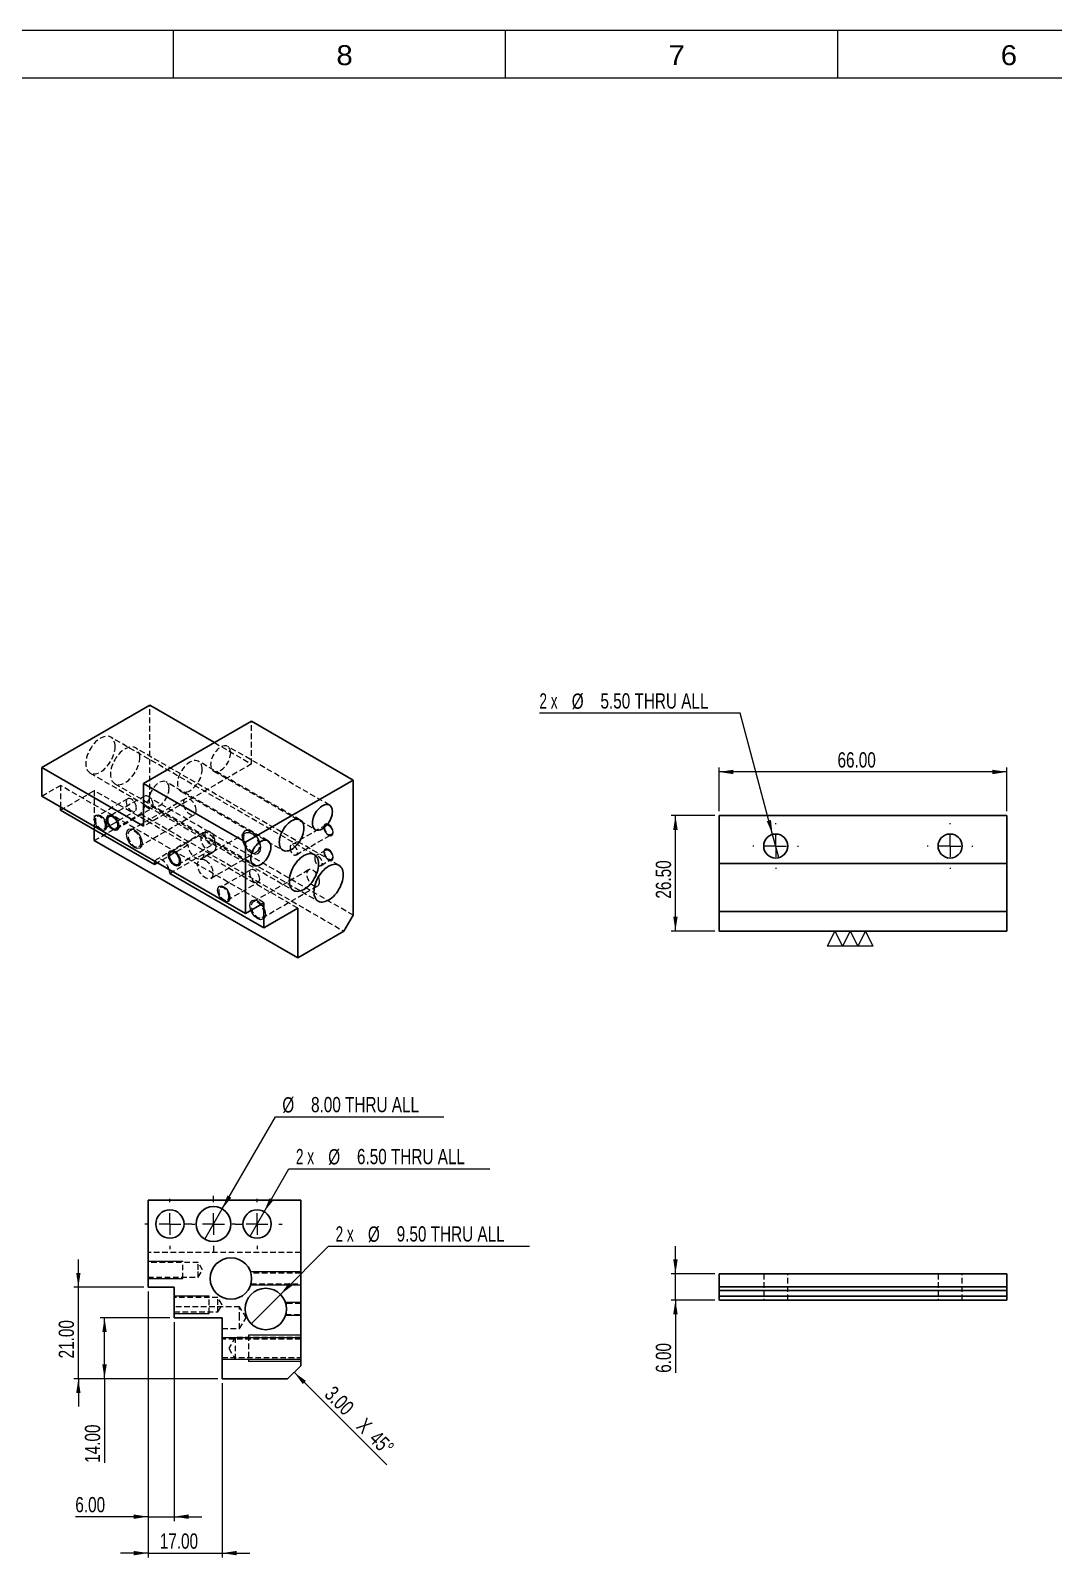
# Model space of a CAD drawing. Header units: millimetres. Extents: x 31 to 895, y 298 to 910.
# Drawn here: x 242.9 to 477.5, y 552.3 to 902.6 of the extents above; entities that cross this region are included whole.
import ezdxf

# ---------------------------------------------------------------- set-up
doc = ezdxf.new("R2010")
doc.units = ezdxf.units.MM
doc.linetypes.add('HIDDEN', pattern=[1.905, 1.27, -0.635])
doc.styles.add('SLDTEXTSTYLE0', font='TXT', dxfattribs={"width": 1.1})
doc.styles.add('SLDTEXTSTYLE16', font='TXT', dxfattribs={"width": 0.75})
doc.styles.add('SLDTEXTSTYLE17', font='TXT', dxfattribs={"width": 0.666667})
doc.dimstyles.new('SLDDIMSTYLE0', dxfattribs={"dimtxt": 3.5, "dimasz": 3.302, "dimexe": 0, "dimexo": 0.0625, "dimgap": 0.875, "dimtad": 1, "dimrnd": 1e-09, "dimzin": 4, "dimdsep": 46, "dimtxsty": 'SLDTEXTSTYLE16', "dimsah": 1, "dimcen": 0.09, "dimadec": 0, "dimazin": 1, "dimtfac": 1, "dimtofl": 0, "dimtmove": 0, "dimatfit": 3, "dimfxl": 0, "dimfrac": 2, "dimtolj": 1, "dimtzin": 12, "dimarcsym": 0})
doc.dimstyles.new('SLDDIMSTYLE1', dxfattribs={"dimtxt": 3.5, "dimasz": 3.302, "dimexe": 0, "dimexo": 0.0625, "dimgap": 0.875, "dimtad": 0, "dimtih": 1, "dimtoh": 1, "dimrnd": 1e-09, "dimzin": 4, "dimdsep": 46, "dimtxsty": 'SLDTEXTSTYLE16', "dimblk1": 'NONE', "dimsah": 1, "dimcen": 0, "dimadec": 0, "dimazin": 1, "dimtfac": 1, "dimtmove": 0, "dimatfit": 3, "dimldrblk": 'NONE', "dimfxl": 0, "dimfrac": 2, "dimtolj": 1, "dimtzin": 12, "dimarcsym": 0})
doc.dimstyles.new('SLDDIMSTYLE2', dxfattribs={"dimtxt": 3.5, "dimasz": 3.302, "dimexe": 0, "dimexo": 0.0625, "dimgap": 0.875, "dimtad": 1, "dimrnd": 1e-09, "dimzin": 4, "dimdsep": 46, "dimtxsty": 'SLDTEXTSTYLE16', "dimsah": 1, "dimcen": 0.09, "dimadec": 0, "dimazin": 1, "dimtfac": 1, "dimtmove": 0, "dimatfit": 0, "dimfxl": 0, "dimfrac": 2, "dimtolj": 1, "dimtzin": 12, "dimarcsym": 0})

# ---------------------------------------------------------------- blocks, each defined once
blk = doc.blocks.new('SW_NOTE_0_19')
at = {"color": 0, "linetype": 'Continuous', "lineweight": 18, "insert": (0, 9.85), "char_height": 7.64, "attachment_point": 1, "style": 'SLDTEXTSTYLE0'}
blk.add_mtext('8', dxfattribs=at)
blk = doc.blocks.new('SW_NOTE_0_21')
at = {"color": 0, "linetype": 'Continuous', "lineweight": 18, "insert": (0, 9.85), "char_height": 7.64, "attachment_point": 1, "style": 'SLDTEXTSTYLE0'}
blk.add_mtext('7', dxfattribs=at)
blk = doc.blocks.new('SW_NOTE_0_22')
at = {"color": 0, "linetype": 'Continuous', "lineweight": 18, "insert": (0, 9.85), "char_height": 7.64, "attachment_point": 1, "style": 'SLDTEXTSTYLE0'}
blk.add_mtext('6', dxfattribs=at)
blk = doc.blocks.new('2013 Tempates-1')
at = {"color": 7, "linetype": 'Continuous', "lineweight": 18}
for p, q in [((1429.37, 1007.47), (12.12, 1007.47)), ((407.35, 989.28), (407.35, 1007.47)), ((534.35, 989.28), (534.35, 1007.47)), ((661.34, 989.28), (661.34, 1007.47)), ((1411.18, 989.28), (30.31, 989.28))]:
    blk.add_line(p, q, dxfattribs=at)
for name, p in [('SW_NOTE_0_19', (469.69, 992.02)), ('SW_NOTE_0_21', (596.68, 992.02)), ('SW_NOTE_0_22', (723.68, 992.02))]:
    blk.add_blockref(name, p, dxfattribs=at)
blk = doc.blocks.new('_D_10')
at = {"color": 7, "linetype": 'Continuous', "lineweight": 0}
for p, q in [((274.85, 607.25), (258.85, 607.25)), ((259.85, 593.25), (259.85, 607.25)), ((285.85, 593.25), (258.85, 593.25)), ((259.85, 593.25), (259.85, 573.97))]:
    blk.add_line(p, q, dxfattribs=at)
at = {"color": 7, "linetype": 'Continuous', "lineweight": 18}
for points in [[(259.85, 607.25), (259.35, 603.95), (260.36, 603.95)], [(259.85, 593.25), (260.36, 596.55), (259.35, 596.55)]]:
    blk.add_solid(points, dxfattribs=at)
at = {"color": 7, "linetype": 'Continuous', "lineweight": 18, "insert": (255.34, 573.97), "char_height": 3.5, "attachment_point": 1, "rotation": 90, "style": 'SLDTEXTSTYLE16'}
blk.add_mtext('14.00', dxfattribs=at)
blk = doc.blocks.new('_D_11')
at = {"color": 7, "linetype": 'Continuous', "lineweight": 0}
for p, q in [((253.85, 614.25), (253.85, 620.6)), ((268.85, 614.25), (252.85, 614.25)), ((253.85, 593.25), (253.85, 614.25)), ((285.85, 593.25), (252.85, 593.25)), ((253.85, 593.25), (253.85, 586.9))]:
    blk.add_line(p, q, dxfattribs=at)
at = {"color": 7, "linetype": 'Continuous', "lineweight": 18}
for points in [[(253.85, 614.25), (254.36, 617.55), (253.35, 617.55)], [(253.85, 593.25), (253.35, 589.95), (254.36, 589.95)]]:
    blk.add_solid(points, dxfattribs=at)
at = {"color": 7, "linetype": 'Continuous', "lineweight": 18, "insert": (249.34, 597.93), "char_height": 3.5, "attachment_point": 1, "rotation": 90, "style": 'SLDTEXTSTYLE16'}
blk.add_mtext('21.00', dxfattribs=at)
blk = doc.blocks.new('_D_12')
at = {"color": 7, "linetype": 'Continuous', "lineweight": 0}
for p, q in [((269.85, 613.25), (269.85, 560.61)), ((275.85, 606.25), (275.85, 560.61)), ((269.85, 561.61), (253.16, 561.61)), ((269.85, 561.61), (275.85, 561.61)), ((275.85, 561.61), (282.2, 561.61))]:
    blk.add_line(p, q, dxfattribs=at)
at = {"color": 7, "linetype": 'Continuous', "lineweight": 18}
for points in [[(269.85, 561.61), (266.55, 562.12), (266.55, 561.1)], [(275.85, 561.61), (279.16, 561.1), (279.16, 562.12)]]:
    blk.add_solid(points, dxfattribs=at)
at = {"color": 7, "linetype": 'Continuous', "lineweight": 18, "insert": (253.16, 566.12), "char_height": 3.5, "attachment_point": 1, "style": 'SLDTEXTSTYLE16'}
blk.add_mtext('6.00', dxfattribs=at)
blk = doc.blocks.new('_D_13')
at = {"color": 7, "linetype": 'Continuous', "lineweight": 0}
for p, q in [((269.85, 613.25), (269.85, 552.25)), ((286.85, 592.25), (286.85, 552.25)), ((269.85, 553.25), (263.5, 553.25)), ((269.85, 553.25), (286.85, 553.25)), ((286.85, 553.25), (293.2, 553.25))]:
    blk.add_line(p, q, dxfattribs=at)
at = {"color": 7, "linetype": 'Continuous', "lineweight": 18}
for points in [[(269.85, 553.25), (266.55, 553.76), (266.55, 552.74)], [(286.85, 553.25), (290.16, 552.74), (290.16, 553.76)]]:
    blk.add_solid(points, dxfattribs=at)
at = {"color": 7, "linetype": 'Continuous', "lineweight": 18, "insert": (272.53, 557.76), "char_height": 3.5, "attachment_point": 1, "style": 'SLDTEXTSTYLE16'}
blk.add_mtext('17.00', dxfattribs=at)
blk = doc.blocks.new('SW_CHAMFER_DIMENSION_0')
at = {"color": 0, "linetype": 'Continuous', "lineweight": 0}
for p, q in [((-6.01, 6.05), (0, 0)), ((0, 0), (15.22, -15.22))]:
    blk.add_line(p, q, dxfattribs=at)
at = {"color": 0, "linetype": 'Continuous', "lineweight": 18}
blk.add_solid([(-6.01, 6.05), (-4.05, 3.35), (-3.32, 4.07)], dxfattribs=at)
at = {"color": 0, "linetype": 'Continuous', "lineweight": 18, "char_height": 3.5, "attachment_point": 1, "rotation": 315, "style": 'SLDTEXTSTYLE16'}
for s, insert in [('3.00', (3.19, 3.19)), ('X', (10.52, -4.14)), ('45°', (13.43, -7.05))]:
    blk.add_mtext(s, dxfattribs=dict(at, insert=insert))
blk = doc.blocks.new('_D_14')
at = {"color": 7, "linetype": 'Continuous', "lineweight": 0}
for p, q in [((296.48, 631.57), (302.17, 641.43)), ((302.17, 641.43), (348.21, 641.43)), ((293.23, 625.94), (296.48, 631.57))]:
    blk.add_line(p, q, dxfattribs=at)
at = {"color": 7, "linetype": 'Continuous', "lineweight": 18}
blk.add_solid([(296.48, 631.57), (298.57, 634.17), (297.69, 634.68)], dxfattribs=at)
at = {"color": 7, "linetype": 'Continuous', "lineweight": 18, "char_height": 3.5, "attachment_point": 1}
for s, insert, style in [('2 x', (303.76, 645.99), 'SLDTEXTSTYLE17'), ('%%c', (311.17, 645.94), 'SLDTEXTSTYLE16'), ('6.50 THRU ALL', (317.76, 645.99), 'SLDTEXTSTYLE16')]:
    blk.add_mtext(s, dxfattribs=dict(at, insert=insert, style=style))
blk = doc.blocks.new('_None')
blk = doc.blocks.new('_D_15')
at = {"color": 7, "linetype": 'Continuous', "lineweight": 0}
for p, q in [((286.85, 632.22), (299.05, 653.34)), ((299.05, 653.34), (337.67, 653.34)), ((282.85, 625.29), (286.85, 632.22))]:
    blk.add_line(p, q, dxfattribs=at)
at = {"color": 7, "linetype": 'Continuous', "lineweight": 18}
blk.add_solid([(286.85, 632.22), (288.94, 634.82), (288.06, 635.33)], dxfattribs=at)
at = {"color": 7, "linetype": 'Continuous', "lineweight": 18, "char_height": 3.5, "attachment_point": 1, "style": 'SLDTEXTSTYLE16'}
for s, insert in [('%%c', (300.64, 657.85)), ('8.00 THRU ALL', (307.23, 657.91))]:
    blk.add_mtext(s, dxfattribs=dict(at, insert=insert))
blk = doc.blocks.new('_D_16')
at = {"color": 7, "linetype": 'Continuous', "lineweight": 0}
for p, q in [((300.21, 612.61), (311.27, 623.67)), ((311.27, 623.67), (357.31, 623.67)), ((293.49, 605.89), (300.21, 612.61))]:
    blk.add_line(p, q, dxfattribs=at)
at = {"color": 7, "linetype": 'Continuous', "lineweight": 18}
blk.add_solid([(300.21, 612.61), (302.91, 614.59), (302.19, 615.31)], dxfattribs=at)
at = {"color": 7, "linetype": 'Continuous', "lineweight": 18, "char_height": 3.5, "attachment_point": 1}
for s, insert, style in [('2 x', (312.86, 628.24), 'SLDTEXTSTYLE17'), ('%%c', (320.27, 628.19), 'SLDTEXTSTYLE16'), ('9.50 THRU ALL', (326.87, 628.24), 'SLDTEXTSTYLE16')]:
    blk.add_mtext(s, dxfattribs=dict(at, insert=insert, style=style))
blk = doc.blocks.new('SW_CENTERMARKSYMBOL_10')
at = {"color": 0, "linetype": 'Continuous', "lineweight": 18}
for p, q in [((0, 5), (0, 5.75)), ((-5, 0), (-5.75, 0)), ((0, 0), (-2.5, 0)), ((0, 0), (0, 2.5)), ((0, 0), (0, -2.5)), ((0, 0), (2.5, 0)), ((5, 0), (5.75, 0)), ((0, -5), (0, -5.75))]:
    blk.add_line(p, q, dxfattribs=at)
blk = doc.blocks.new('SW_CENTERMARKSYMBOL_11')
at = {"color": 0, "linetype": 'Continuous', "lineweight": 18}
for p, q in [((0, 5), (0, 5.75)), ((-5, 0), (-5.75, 0)), ((0, 0), (-2.5, 0)), ((0, 0), (0, 2.5)), ((0, 0), (0, -2.5)), ((0, 0), (2.5, 0)), ((5, 0), (5.75, 0)), ((0, -5), (0, -5.75))]:
    blk.add_line(p, q, dxfattribs=at)
blk = doc.blocks.new('SW_CENTERMARKSYMBOL_12')
at = {"color": 0, "linetype": 'Continuous', "lineweight": 18}
for p, q in [((0, 5), (0, 6.5)), ((-5, 0), (-6.5, 0)), ((0, 0), (-2.5, 0)), ((0, 0), (0, 2.5)), ((0, 0), (0, -2.5)), ((0, 0), (2.5, 0)), ((5, 0), (6.5, 0)), ((0, -5), (0, -6.5))]:
    blk.add_line(p, q, dxfattribs=at)
blk = doc.blocks.new('_D_17')
at = {"color": 7, "linetype": 'Continuous', "lineweight": 0}
for p, q in [((390.82, 617.32), (390.82, 623.67)), ((399.82, 617.32), (389.82, 617.32)), ((390.82, 611.32), (390.82, 617.32)), ((399.82, 611.32), (389.82, 611.32)), ((390.82, 611.32), (390.82, 594.62))]:
    blk.add_line(p, q, dxfattribs=at)
at = {"color": 7, "linetype": 'Continuous', "lineweight": 18}
for points in [[(390.82, 617.32), (391.33, 620.62), (390.31, 620.62)], [(390.82, 611.32), (390.31, 608.02), (391.33, 608.02)]]:
    blk.add_solid(points, dxfattribs=at)
at = {"color": 7, "linetype": 'Continuous', "lineweight": 18, "insert": (386.31, 594.62), "char_height": 3.5, "attachment_point": 1, "rotation": 90, "style": 'SLDTEXTSTYLE16'}
blk.add_mtext('6.00', dxfattribs=at)
blk = doc.blocks.new('_D_18')
at = {"color": 7, "linetype": 'Continuous', "lineweight": 0}
for p, q in [((399.82, 722.49), (389.82, 722.49)), ((390.82, 695.99), (390.82, 722.49)), ((399.82, 695.99), (389.82, 695.99))]:
    blk.add_line(p, q, dxfattribs=at)
at = {"color": 7, "linetype": 'Continuous', "lineweight": 18}
for points in [[(390.82, 722.49), (390.31, 719.18), (391.33, 719.18)], [(390.82, 695.99), (391.33, 699.29), (390.31, 699.29)]]:
    blk.add_solid(points, dxfattribs=at)
at = {"color": 7, "linetype": 'Continuous', "lineweight": 18, "insert": (386.31, 703.42), "char_height": 3.5, "attachment_point": 1, "rotation": 90, "style": 'SLDTEXTSTYLE16'}
blk.add_mtext('26.50', dxfattribs=at)
blk = doc.blocks.new('_D_19')
at = {"color": 7, "linetype": 'Continuous', "lineweight": 0}
for p, q in [((400.82, 723.49), (400.82, 733.49)), ((466.82, 732.49), (400.82, 732.49)), ((466.82, 723.49), (466.82, 733.49))]:
    blk.add_line(p, q, dxfattribs=at)
at = {"color": 7, "linetype": 'Continuous', "lineweight": 18}
for points in [[(400.82, 732.49), (404.12, 731.98), (404.12, 732.99)], [(466.82, 732.49), (463.52, 732.99), (463.52, 731.98)]]:
    blk.add_solid(points, dxfattribs=at)
at = {"color": 7, "linetype": 'Continuous', "lineweight": 18, "insert": (428, 737), "char_height": 3.5, "attachment_point": 1, "style": 'SLDTEXTSTYLE16'}
blk.add_mtext('66.00', dxfattribs=at)
blk = doc.blocks.new('_D_20')
at = {"color": 7, "linetype": 'Continuous', "lineweight": 0}
for p, q in [((405.65, 745.96), (359.62, 745.96)), ((413.11, 718.14), (405.65, 745.96)), ((414.53, 712.83), (413.11, 718.14))]:
    blk.add_line(p, q, dxfattribs=at)
at = {"color": 7, "linetype": 'Continuous', "lineweight": 18}
blk.add_solid([(413.11, 718.14), (412.74, 721.46), (411.76, 721.2)], dxfattribs=at)
at = {"color": 7, "linetype": 'Continuous', "lineweight": 18, "char_height": 3.5, "attachment_point": 1}
for s, insert, style in [('2 x', (359.62, 750.53), 'SLDTEXTSTYLE17'), ('%%c', (367.03, 750.47), 'SLDTEXTSTYLE16'), ('5.50 THRU ALL', (373.62, 750.53), 'SLDTEXTSTYLE16')]:
    blk.add_mtext(s, dxfattribs=dict(at, insert=insert, style=style))
blk = doc.blocks.new('SW_CENTERMARKSYMBOL_13')
at = {"color": 0, "linetype": 'Continuous', "lineweight": 18}
for p, q in [((0, 5), (0, 5.25)), ((-5, 0), (-5.25, 0)), ((0, 0), (-2.5, 0)), ((0, 0), (0, 2.5)), ((0, 0), (0, -2.5)), ((0, 0), (2.5, 0)), ((5, 0), (5.25, 0)), ((0, -5), (0, -5.25))]:
    blk.add_line(p, q, dxfattribs=at)
blk = doc.blocks.new('SW_CENTERMARKSYMBOL_14')
at = {"color": 0, "linetype": 'Continuous', "lineweight": 18}
for p, q in [((0, 5), (0, 5.25)), ((-5, 0), (-5.25, 0)), ((0, 0), (-2.5, 0)), ((0, 0), (0, 2.5)), ((0, 0), (0, -2.5)), ((0, 0), (2.5, 0)), ((5, 0), (5.25, 0)), ((0, -5), (0, -5.25))]:
    blk.add_line(p, q, dxfattribs=at)
blk = doc.blocks.new('SW_SFSYMBOL_0')
at = {"color": 0, "linetype": 'Continuous', "lineweight": 0}
for p, q in [((-3.5, 0), (-5.25, -3.5)), ((-3.5, 0), (-1.75, -3.5)), ((0, 0), (-1.75, -3.5)), ((0, 0), (1.75, -3.5)), ((3.5, 0), (1.75, -3.5)), ((3.5, 0), (5.25, -3.5)), ((-1.75, -3.5), (-5.25, -3.5)), ((1.75, -3.5), (-1.75, -3.5)), ((5.25, -3.5), (1.75, -3.5))]:
    blk.add_line(p, q, dxfattribs=at)

msp = doc.modelspace()

# ---------------------------------------------------------------- linework, layer by layer
at = {"color": 7, "linetype": 'Continuous', "lineweight": 25}
for p, q in [((270.238, 747.78), (245.489, 733.493)), ((270.238, 747.78), (285.085, 739.209)), ((293.572, 744.108), (268.823, 729.821)), ((316.907, 730.637), (293.572, 744.108)), ((245.489, 733.493), (245.489, 726.961)), ((245.489, 733.493), (268.823, 720.022)), ((292.158, 716.35), (268.823, 729.821)), ((268.823, 720.022), (268.823, 729.821)), ((316.907, 730.637), (292.158, 716.35)), ((316.907, 699.609), (316.907, 730.637)), ((292.158, 700.019), (245.489, 726.961)), ((249.731, 724.512), (249.731, 723.694)), ((271.298, 711.244), (249.731, 723.694)), ((400.82, 722.486), (400.82, 711.486)), ((466.82, 722.486), (400.82, 722.486)), ((466.82, 711.486), (466.82, 722.486)), ((257.51, 719.204), (257.51, 716.753)), ((304.179, 689.811), (257.51, 716.753)), ((292.158, 716.35), (292.158, 700.019)), ((272.006, 711.653), (271.298, 711.244)), ((466.82, 711.486), (400.82, 711.486)), ((400.82, 711.486), (400.82, 700.486)), ((466.82, 700.486), (466.82, 711.486)), ((296.401, 696.753), (274.834, 709.203)), ((292.158, 700.019), (296.401, 702.469)), ((296.401, 702.469), (296.401, 696.753)), ((296.401, 696.753), (304.179, 701.243)), ((304.179, 701.243), (304.179, 689.811)), ((314.785, 695.934), (316.907, 699.609)), ((400.82, 700.486), (466.82, 700.486)), ((400.82, 695.986), (400.82, 700.486)), ((466.82, 695.986), (466.82, 700.486)), ((304.179, 689.811), (314.785, 695.934)), ((466.82, 695.986), (400.82, 695.986)), ((269.853, 634.253), (269.853, 614.253)), ((304.853, 634.253), (269.853, 634.253)), ((304.853, 596.253), (304.853, 634.253)), ((466.82, 617.319), (400.82, 617.319)), ((400.82, 614.319), (400.82, 617.319)), ((466.82, 614.319), (466.82, 617.319)), ((269.853, 614.253), (275.853, 614.253)), ((275.853, 614.253), (275.853, 607.253)), ((400.82, 614.319), (466.82, 614.319)), ((400.82, 614.319), (400.82, 613.469)), ((466.82, 613.469), (400.82, 613.469)), ((400.82, 613.469), (400.82, 612.169)), ((466.82, 614.319), (466.82, 613.469)), ((466.82, 612.169), (466.82, 613.469)), ((400.82, 612.169), (466.82, 612.169)), ((400.82, 612.169), (400.82, 611.319)), ((400.82, 611.319), (466.82, 611.319)), ((466.82, 612.169), (466.82, 611.319)), ((275.853, 607.253), (286.853, 607.253)), ((286.853, 607.253), (286.853, 593.253)), ((301.853, 593.253), (304.853, 596.253)), ((286.853, 593.253), (301.853, 593.253))]:
    msp.add_line(p, q, dxfattribs=at)
at = {"color": 7, "linetype": 'HIDDEN', "lineweight": 18}
for p, q in [((270.238, 726.55), (270.238, 747.78)), ((293.572, 734.31), (293.572, 744.108)), ((307.968, 713.522), (261.299, 740.463)), ((313.625, 711.072), (266.956, 738.013)), ((285.085, 739.209), (293.572, 734.31)), ((311.46, 724.879), (288.126, 738.35)), ((256.549, 732.236), (303.218, 705.295)), ((293.572, 734.31), (268.823, 720.022)), ((304.764, 721.446), (281.43, 734.917)), ((284.876, 732.72), (308.211, 719.25)), ((245.489, 726.961), (249.731, 729.41)), ((249.731, 729.41), (249.731, 724.512)), ((296.401, 702.469), (249.731, 729.41)), ((262.206, 729.786), (308.875, 702.844)), ((297.318, 716.715), (273.984, 730.186)), ((249.731, 723.694), (257.51, 728.184)), ((257.51, 728.184), (257.51, 719.204)), ((279.076, 715.734), (257.51, 728.184)), ((265.17, 726.348), (258.099, 722.266)), ((269.059, 726.962), (260.927, 722.267)), ((278.38, 726.328), (265.652, 718.981)), ((270.238, 726.55), (268.116, 722.876)), ((316.907, 699.609), (270.238, 726.55)), ((277.43, 727.989), (300.765, 714.518)), ((257.51, 716.753), (268.116, 722.876)), ((259.749, 719.408), (266.82, 723.49)), ((262.577, 719.409), (270.709, 724.104)), ((267.752, 715.343), (280.48, 722.691)), ((268.116, 722.876), (314.785, 695.934)), ((270.734, 724.556), (294.069, 711.086)), ((282.423, 718.512), (271.816, 712.389)), ((283.201, 718.798), (275.07, 714.103)), ((292.322, 718.511), (281.716, 712.388)), ((310.625, 720.288), (302.611, 715.662)), ((279.076, 715.734), (272.006, 711.653)), ((276.719, 711.245), (284.851, 715.94)), ((303.861, 713.496), (311.875, 718.123)), ((274.834, 709.203), (282.612, 713.693)), ((282.094, 712.549), (284.923, 714.181)), ((304.179, 701.243), (282.612, 713.693)), ((284.215, 708.057), (294.822, 714.181)), ((310.625, 714.572), (308.268, 713.212)), ((309.518, 711.046), (311.875, 712.407)), ((293.454, 710.02), (286.383, 705.938)), ((306.664, 710), (293.936, 702.653)), ((288.033, 703.08), (295.104, 707.162)), ((296.036, 699.015), (308.764, 706.363)), ((304.853, 622.253), (269.853, 622.253)), ((277.853, 616.253), (277.853, 620.253)), ((277.853, 616.253), (277.853, 620.253)), ((281.353, 619.903), (269.853, 619.903)), ((281.353, 618.253), (281.353, 619.903)), ((282.345, 618.253), (281.353, 619.903)), ((281.353, 616.603), (281.353, 618.253)), ((281.353, 616.603), (282.345, 618.253)), ((304.853, 617.503), (293.44, 617.503)), ((411.07, 617.319), (411.07, 611.319)), ((416.57, 611.319), (416.57, 617.319)), ((451.07, 617.319), (451.07, 611.319)), ((456.57, 611.319), (456.57, 617.319)), ((269.853, 616.603), (281.353, 616.603)), ((293.438, 615.003), (304.853, 615.003)), ((285.853, 611.903), (275.853, 611.903)), ((290.853, 609.753), (275.853, 609.753)), ((283.853, 608.253), (283.853, 612.253)), ((283.853, 608.253), (283.853, 612.253)), ((285.853, 610.253), (285.853, 611.903)), ((286.845, 610.253), (285.853, 611.903)), ((285.853, 608.603), (285.853, 610.253)), ((285.853, 608.603), (286.845, 610.253)), ((290.853, 607.253), (290.853, 609.753)), ((292.355, 607.253), (290.853, 609.753)), ((304.853, 610.503), (301.44, 610.503)), ((275.853, 608.603), (285.853, 608.603)), ((290.853, 604.753), (290.853, 607.253)), ((290.853, 604.753), (292.355, 607.253)), ((301.438, 608.003), (304.853, 608.003)), ((286.853, 604.753), (290.853, 604.753)), ((289.853, 602.753), (288.351, 600.253)), ((289.853, 602.753), (289.853, 597.753)), ((304.853, 602.753), (289.853, 602.753)), ((292.853, 603.253), (292.853, 597.253)), ((304.853, 602.353), (286.853, 602.353)), ((288.351, 600.253), (289.853, 597.753)), ((286.853, 598.153), (304.853, 598.153)), ((289.853, 597.753), (304.853, 597.753))]:
    msp.add_line(p, q, dxfattribs=at)
at = {"color": 7, "linetype": 'Continuous', "lineweight": 18}
for p, q in [((269.853, 620.253), (277.853, 620.253)), ((269.853, 620.253), (277.853, 620.253)), ((304.853, 617.753), (293.36, 617.753)), ((269.853, 616.253), (277.853, 616.253)), ((269.853, 616.253), (277.853, 616.253)), ((304.853, 614.753), (293.36, 614.753)), ((275.853, 612.253), (283.853, 612.253)), ((275.853, 612.253), (283.853, 612.253)), ((304.853, 610.753), (301.36, 610.753)), ((275.853, 608.253), (283.853, 608.253)), ((275.853, 608.253), (283.853, 608.253)), ((304.853, 607.753), (301.36, 607.753)), ((286.853, 602.753), (304.853, 602.753)), ((286.853, 602.753), (304.853, 602.753)), ((304.853, 603.253), (292.853, 603.253)), ((286.853, 597.753), (304.853, 597.753)), ((286.853, 597.753), (304.853, 597.753)), ((304.853, 597.253), (292.853, 597.253))]:
    msp.add_line(p, q, dxfattribs=at)
at = {"color": 7, "linetype": 'HIDDEN', "lineweight": 18, "flags": 128}
for points in [[(262.283, 738.289), (262.262, 738.711), (262.198, 739.103), (262.094, 739.461), (261.95, 739.78), (261.768, 740.055), (261.55, 740.284), (261.299, 740.463), (261.018, 740.591), (260.711, 740.665), (260.381, 740.686), (260.033, 740.651), (259.671, 740.563), (259.3, 740.421), (258.924, 740.228), (258.548, 739.987), (258.176, 739.7), (257.815, 739.37), (257.467, 739.003), (257.137, 738.602), (256.83, 738.173), (256.549, 737.721), (256.298, 737.252), (256.08, 736.772), (255.898, 736.286), (255.754, 735.801), (255.649, 735.322), (255.586, 734.857), (255.565, 734.411), (255.586, 733.989), (255.649, 733.596), (255.754, 733.239), (255.898, 732.92), (256.08, 732.644), (256.298, 732.416), (256.549, 732.236), (256.83, 732.108), (257.137, 732.034), (257.467, 732.014), (257.815, 732.048), (258.176, 732.137), (258.548, 732.278), (258.924, 732.471), (259.3, 732.713), (259.671, 733), (260.033, 733.329), (260.381, 733.697), (260.711, 734.097), (261.018, 734.526), (261.299, 734.978), (261.55, 735.447), (261.768, 735.928), (261.95, 736.414), (262.094, 736.899), (262.198, 737.377), (262.262, 737.842), (262.283, 738.289)], [(267.939, 735.839), (267.918, 736.261), (267.855, 736.653), (267.751, 737.011), (267.607, 737.329), (267.425, 737.605), (267.207, 737.834), (266.956, 738.013), (266.675, 738.141), (266.368, 738.215), (266.038, 738.235), (265.69, 738.201), (265.328, 738.112), (264.957, 737.971), (264.581, 737.778), (264.205, 737.537), (263.833, 737.249), (263.471, 736.92), (263.123, 736.553), (262.794, 736.152), (262.487, 735.723), (262.206, 735.271), (261.955, 734.802), (261.737, 734.321), (261.555, 733.835), (261.41, 733.35), (261.306, 732.872), (261.243, 732.407), (261.222, 731.961), (261.243, 731.539), (261.306, 731.146), (261.41, 730.788), (261.555, 730.47), (261.737, 730.194), (261.955, 729.965), (262.206, 729.786), (262.487, 729.658), (262.794, 729.584), (263.123, 729.564), (263.471, 729.598), (263.833, 729.687), (264.205, 729.828), (264.581, 730.021), (264.957, 730.263), (265.328, 730.55), (265.69, 730.879), (266.038, 731.246), (266.368, 731.647), (266.675, 732.076), (266.956, 732.528), (267.207, 732.997), (267.425, 733.478), (267.607, 733.964), (267.751, 734.449), (267.855, 734.927), (267.918, 735.392), (267.939, 735.839)], [(288.799, 736.862), (288.778, 737.211), (288.714, 737.528), (288.609, 737.809), (288.465, 738.047), (288.284, 738.239), (288.07, 738.38), (287.826, 738.468), (287.558, 738.502), (287.271, 738.48), (286.969, 738.403), (286.658, 738.273), (286.344, 738.092), (286.033, 737.863), (285.731, 737.591), (285.444, 737.281), (285.176, 736.938), (284.932, 736.569), (284.718, 736.181), (284.538, 735.78), (284.393, 735.375), (284.288, 734.974), (284.224, 734.582), (284.203, 734.208), (284.224, 733.859), (284.288, 733.542), (284.393, 733.261), (284.538, 733.023), (284.718, 732.831), (284.932, 732.69), (285.176, 732.602), (285.444, 732.568), (285.731, 732.59), (286.033, 732.667), (286.344, 732.797), (286.658, 732.978), (286.969, 733.207), (287.271, 733.479), (287.558, 733.789), (287.826, 734.132), (288.07, 734.501), (288.284, 734.889), (288.465, 735.29), (288.609, 735.695), (288.714, 736.096), (288.778, 736.488), (288.799, 736.862)], [(282.258, 733.086), (282.238, 733.468), (282.176, 733.82), (282.075, 734.138), (281.934, 734.417), (281.758, 734.652), (281.547, 734.841), (281.306, 734.98), (281.037, 735.069), (280.744, 735.104), (280.433, 735.086), (280.107, 735.015), (279.771, 734.892), (279.43, 734.719), (279.089, 734.498), (278.753, 734.233), (278.427, 733.928), (278.116, 733.586), (277.823, 733.213), (277.554, 732.815), (277.313, 732.397), (277.102, 731.965), (276.926, 731.525), (276.785, 731.084), (276.684, 730.649), (276.622, 730.226), (276.602, 729.82), (276.622, 729.438), (276.684, 729.086), (276.785, 728.768), (276.926, 728.489), (277.102, 728.254), (277.313, 728.065), (277.554, 727.925), (277.823, 727.837), (278.116, 727.802), (278.427, 727.82), (278.753, 727.891), (279.089, 728.014), (279.43, 728.187), (279.771, 728.407), (280.107, 728.672), (280.433, 728.978), (280.744, 729.32), (281.037, 729.693), (281.306, 730.091), (281.547, 730.509), (281.758, 730.941), (281.934, 731.381), (282.075, 731.821), (282.176, 732.257), (282.238, 732.68), (282.258, 733.086)], [(274.657, 728.698), (274.636, 729.047), (274.572, 729.364), (274.467, 729.645), (274.322, 729.883), (274.142, 730.075), (273.927, 730.216), (273.684, 730.304), (273.416, 730.338), (273.128, 730.316), (272.826, 730.239), (272.516, 730.109), (272.202, 729.928), (271.891, 729.699), (271.589, 729.427), (271.302, 729.117), (271.034, 728.774), (270.79, 728.405), (270.576, 728.017), (270.395, 727.616), (270.251, 727.211), (270.146, 726.809), (270.082, 726.418), (270.061, 726.044), (270.082, 725.695), (270.146, 725.377), (270.251, 725.097), (270.395, 724.859), (270.576, 724.667), (270.79, 724.526), (271.034, 724.438), (271.302, 724.404), (271.589, 724.426), (271.891, 724.503), (272.202, 724.633), (272.516, 724.814), (272.826, 725.043), (273.128, 725.315), (273.416, 725.625), (273.684, 725.968), (273.927, 726.337), (274.142, 726.725), (274.322, 727.126), (274.467, 727.53), (274.572, 727.932), (274.636, 728.324), (274.657, 728.698)], [(267.162, 724.246), (267.141, 724.513), (267.078, 724.795), (266.976, 725.081), (266.839, 725.362), (266.672, 725.626), (266.48, 725.865), (266.27, 726.07), (266.05, 726.233), (265.829, 726.349), (265.613, 726.413), (265.412, 726.423), (265.231, 726.379), (265.078, 726.282), (264.958, 726.135), (264.875, 725.945), (264.834, 725.718), (264.834, 725.462), (264.875, 725.186), (264.958, 724.901), (265.078, 724.616), (265.231, 724.342), (265.412, 724.089), (265.613, 723.866), (265.829, 723.682), (266.05, 723.541), (266.27, 723.451), (266.48, 723.414), (266.672, 723.431), (266.839, 723.502), (266.976, 723.624), (267.078, 723.793), (267.141, 724.003), (267.162, 724.246)], [(271.051, 724.859), (271.03, 725.126), (270.967, 725.408), (270.866, 725.694), (270.728, 725.975), (270.561, 726.239), (270.369, 726.478), (270.159, 726.683), (269.94, 726.846), (269.718, 726.962), (269.502, 727.026), (269.301, 727.036), (269.12, 726.992), (268.967, 726.895), (268.847, 726.749), (268.765, 726.558), (268.723, 726.331), (268.723, 726.075), (268.765, 725.799), (268.847, 725.514), (268.967, 725.229), (269.12, 724.955), (269.301, 724.703), (269.502, 724.48), (269.718, 724.295), (269.94, 724.155), (270.159, 724.065), (270.369, 724.027), (270.561, 724.044), (270.728, 724.115), (270.866, 724.238), (270.967, 724.407), (271.03, 724.616), (271.051, 724.859)], [(280.915, 723.652), (280.894, 723.955), (280.83, 724.273), (280.726, 724.598), (280.585, 724.92), (280.411, 725.231), (280.209, 725.52), (279.984, 725.781), (279.743, 726.005), (279.493, 726.187), (279.241, 726.319), (278.995, 726.4), (278.761, 726.427), (278.547, 726.398), (278.358, 726.315), (278.2, 726.18), (278.077, 725.997), (277.993, 725.771), (277.95, 725.509), (277.95, 725.218), (277.993, 724.907), (278.077, 724.585), (278.2, 724.26), (278.358, 723.942), (278.547, 723.641), (278.761, 723.365), (278.995, 723.121), (279.241, 722.918), (279.493, 722.76), (279.743, 722.653), (279.984, 722.599), (280.209, 722.6), (280.411, 722.656), (280.585, 722.766), (280.726, 722.925), (280.83, 723.13), (280.894, 723.375), (280.915, 723.652)], [(260.091, 720.164), (260.07, 720.431), (260.007, 720.713), (259.905, 720.999), (259.768, 721.279), (259.601, 721.544), (259.409, 721.783), (259.199, 721.988), (258.979, 722.151), (258.758, 722.267), (258.542, 722.331), (258.341, 722.341), (258.16, 722.296), (258.007, 722.199), (257.887, 722.053), (257.804, 721.863), (257.762, 721.636), (257.762, 721.38), (257.804, 721.104), (257.887, 720.818), (258.007, 720.534), (258.16, 720.26), (258.341, 720.007), (258.542, 719.784), (258.758, 719.599), (258.979, 719.459), (259.199, 719.369), (259.409, 719.332), (259.601, 719.349), (259.768, 719.42), (259.905, 719.542), (260.007, 719.711), (260.07, 719.921), (260.091, 720.164)], [(268.187, 716.305), (268.166, 716.607), (268.102, 716.925), (267.998, 717.25), (267.857, 717.572), (267.683, 717.883), (267.481, 718.173), (267.256, 718.433), (267.015, 718.658), (266.765, 718.839), (266.513, 718.972), (266.267, 719.053), (266.034, 719.079), (265.819, 719.05), (265.63, 718.967), (265.472, 718.832), (265.349, 718.649), (265.265, 718.424), (265.222, 718.162), (265.222, 717.871), (265.265, 717.56), (265.349, 717.237), (265.472, 716.912), (265.63, 716.594), (265.819, 716.293), (266.034, 716.017), (266.267, 715.773), (266.513, 715.57), (266.765, 715.412), (267.015, 715.305), (267.256, 715.251), (267.481, 715.252), (267.683, 715.308), (267.857, 715.418), (267.998, 715.577), (268.102, 715.783), (268.166, 716.027), (268.187, 716.305)], [(285.44, 715.326), (285.42, 715.65), (285.358, 715.99), (285.257, 716.338), (285.119, 716.686), (284.946, 717.027), (284.744, 717.351), (284.517, 717.652), (284.27, 717.923), (284.009, 718.156), (283.74, 718.347), (283.47, 718.491), (283.204, 718.585), (282.949, 718.627), (282.712, 718.615), (282.496, 718.55), (282.309, 718.433), (282.153, 718.267), (282.033, 718.056), (281.951, 717.805), (281.91, 717.52), (281.91, 717.208), (281.951, 716.875), (282.033, 716.53), (282.153, 716.181), (282.309, 715.835), (282.496, 715.502), (282.712, 715.188), (282.949, 714.901), (283.204, 714.649), (283.47, 714.436), (283.74, 714.268), (284.009, 714.148), (284.27, 714.08), (284.517, 714.066), (284.744, 714.104), (284.946, 714.196), (285.119, 714.337), (285.257, 714.526), (285.358, 714.758), (285.42, 715.026), (285.44, 715.326)], [(285.193, 716.695), (285.172, 716.962), (285.109, 717.244), (285.008, 717.53), (284.871, 717.811), (284.703, 718.075), (284.511, 718.314), (284.301, 718.519), (284.082, 718.682), (283.86, 718.798), (283.645, 718.862), (283.443, 718.872), (283.262, 718.828), (283.109, 718.731), (282.989, 718.585), (282.907, 718.394), (282.865, 718.167), (282.865, 717.911), (282.907, 717.635), (282.989, 717.35), (283.109, 717.065), (283.262, 716.791), (283.443, 716.539), (283.645, 716.316), (283.86, 716.131), (284.082, 715.991), (284.301, 715.9), (284.511, 715.863), (284.703, 715.88), (284.871, 715.951), (285.008, 716.074), (285.109, 716.243), (285.172, 716.452), (285.193, 716.695)], [(293.572, 718.387), (293.842, 718.207), (294.105, 717.984), (294.357, 717.722), (294.589, 717.428), (294.798, 717.109), (294.978, 716.772), (295.125, 716.424), (295.236, 716.075), (295.308, 715.732), (295.339, 715.404), (295.328, 715.098), (295.277, 714.821), (295.185, 714.579), (295.056, 714.379), (294.892, 714.226), (294.697, 714.121), (294.475, 714.069), (294.233, 714.071), (293.975, 714.125), (293.707, 714.232), (293.437, 714.388), (293.169, 714.591), (292.911, 714.834), (292.669, 715.112), (292.447, 715.42), (292.252, 715.749), (292.088, 716.093), (291.959, 716.442), (291.868, 716.789), (291.816, 717.125), (291.806, 717.444), (291.837, 717.736), (291.908, 717.996), (292.019, 718.217), (292.166, 718.395), (292.346, 718.524), (292.555, 718.602), (292.788, 718.628), (293.039, 718.6), (293.302, 718.519), (293.572, 718.387)], [(311.25, 720.226), (311.44, 720.092), (311.621, 719.917), (311.785, 719.709), (311.923, 719.477), (312.031, 719.232), (312.101, 718.987), (312.132, 718.751), (312.122, 718.537), (312.071, 718.353), (311.981, 718.21), (311.858, 718.113), (311.705, 718.068), (311.532, 718.075), (311.345, 718.135), (311.154, 718.246), (310.968, 718.401), (310.794, 718.594), (310.642, 718.815), (310.518, 719.055), (310.429, 719.301), (310.378, 719.544), (310.367, 719.77), (310.398, 719.97), (310.469, 720.134), (310.576, 720.255), (310.715, 720.327), (310.879, 720.346), (311.06, 720.312), (311.25, 720.226)], [(282.612, 713.693), (282.59, 713.386), (282.525, 713.112), (282.419, 712.878), (282.274, 712.688), (282.094, 712.549), (281.883, 712.462), (281.647, 712.432), (281.39, 712.457), (281.121, 712.538), (280.844, 712.672), (280.568, 712.857), (280.298, 713.088), (280.042, 713.358), (279.805, 713.662), (279.594, 713.992), (279.414, 714.339), (279.269, 714.696), (279.163, 715.053), (279.098, 715.402), (279.076, 715.734)], [(274.686, 710.106), (274.641, 710.241), (274.496, 710.598), (274.316, 710.945), (274.105, 711.275), (273.869, 711.579), (273.612, 711.85), (273.343, 712.08), (273.066, 712.265), (272.789, 712.399), (272.52, 712.48), (272.263, 712.506), (272.027, 712.475), (271.816, 712.389), (271.636, 712.249), (271.491, 712.06), (271.446, 711.976)], [(282.966, 712.264), (283.235, 712.084), (283.499, 711.861), (283.75, 711.599), (283.983, 711.305), (284.191, 710.986), (284.371, 710.648), (284.519, 710.301), (284.629, 709.952), (284.701, 709.609), (284.732, 709.281), (284.722, 708.975), (284.67, 708.698), (284.579, 708.456), (284.449, 708.256), (284.285, 708.103), (284.09, 707.998), (283.869, 707.946), (283.626, 707.948), (283.368, 708.002), (283.101, 708.109), (282.83, 708.265), (282.563, 708.467), (282.305, 708.711), (282.062, 708.989), (281.841, 709.297), (281.646, 709.626), (281.482, 709.97), (281.352, 710.319), (281.261, 710.666), (281.209, 711.002), (281.199, 711.321), (281.23, 711.613), (281.302, 711.873), (281.413, 712.094), (281.56, 712.272), (281.74, 712.401), (281.948, 712.479), (282.181, 712.505), (282.432, 712.477), (282.696, 712.396), (282.966, 712.264)], [(311.25, 714.51), (311.44, 714.377), (311.621, 714.201), (311.785, 713.993), (311.923, 713.761), (312.031, 713.517), (312.101, 713.271), (312.132, 713.035), (312.122, 712.821), (312.071, 712.638), (311.981, 712.494), (311.858, 712.397), (311.705, 712.352), (311.532, 712.359), (311.345, 712.42), (311.154, 712.53), (310.968, 712.685), (310.794, 712.878), (310.642, 713.099), (310.518, 713.339), (310.429, 713.586), (310.378, 713.828), (310.367, 714.054), (310.398, 714.254), (310.469, 714.418), (310.576, 714.539), (310.715, 714.611), (310.879, 714.63), (311.06, 714.596), (311.25, 714.51)], [(295.446, 707.918), (295.425, 708.185), (295.362, 708.467), (295.261, 708.753), (295.124, 709.033), (294.956, 709.298), (294.764, 709.537), (294.554, 709.742), (294.335, 709.905), (294.113, 710.021), (293.898, 710.085), (293.696, 710.095), (293.515, 710.05), (293.362, 709.953), (293.242, 709.807), (293.16, 709.617), (293.118, 709.39), (293.118, 709.133), (293.16, 708.858), (293.242, 708.572), (293.362, 708.288), (293.515, 708.014), (293.696, 707.761), (293.898, 707.538), (294.113, 707.353), (294.335, 707.213), (294.554, 707.123), (294.764, 707.086), (294.956, 707.103), (295.124, 707.174), (295.261, 707.296), (295.362, 707.465), (295.425, 707.675), (295.446, 707.918)], [(309.199, 707.324), (309.178, 707.626), (309.114, 707.945), (309.011, 708.269), (308.87, 708.592), (308.695, 708.902), (308.493, 709.192), (308.268, 709.453), (308.027, 709.677), (307.777, 709.858), (307.526, 709.991), (307.279, 710.072), (307.046, 710.099), (306.831, 710.07), (306.642, 709.987), (306.484, 709.852), (306.361, 709.669), (306.277, 709.443), (306.235, 709.181), (306.235, 708.89), (306.277, 708.579), (306.361, 708.256), (306.484, 707.932), (306.642, 707.614), (306.831, 707.313), (307.046, 707.036), (307.279, 706.793), (307.526, 706.59), (307.777, 706.432), (308.027, 706.325), (308.268, 706.271), (308.493, 706.272), (308.695, 706.328), (308.87, 706.437), (309.011, 706.597), (309.114, 706.802), (309.178, 707.047), (309.199, 707.324)], [(288.375, 703.836), (288.354, 704.103), (288.291, 704.384), (288.19, 704.671), (288.053, 704.951), (287.885, 705.216), (287.693, 705.455), (287.483, 705.66), (287.264, 705.823), (287.042, 705.938), (286.827, 706.003), (286.625, 706.013), (286.444, 705.968), (286.291, 705.871), (286.171, 705.725), (286.089, 705.535), (286.047, 705.308), (286.047, 705.051), (286.089, 704.776), (286.171, 704.49), (286.291, 704.206), (286.444, 703.932), (286.625, 703.679), (286.827, 703.456), (287.042, 703.271), (287.264, 703.131), (287.483, 703.041), (287.693, 703.004), (287.885, 703.021), (288.053, 703.092), (288.19, 703.214), (288.291, 703.383), (288.354, 703.593), (288.375, 703.836)], [(296.471, 699.977), (296.45, 700.279), (296.386, 700.597), (296.283, 700.922), (296.142, 701.244), (295.967, 701.555), (295.765, 701.845), (295.54, 702.105), (295.299, 702.33), (295.049, 702.511), (294.798, 702.644), (294.552, 702.724), (294.318, 702.751), (294.103, 702.722), (293.914, 702.639), (293.756, 702.504), (293.633, 702.321), (293.549, 702.096), (293.507, 701.833), (293.507, 701.543), (293.549, 701.231), (293.633, 700.909), (293.756, 700.584), (293.914, 700.266), (294.103, 699.965), (294.318, 699.689), (294.552, 699.445), (294.798, 699.242), (295.049, 699.084), (295.299, 698.977), (295.54, 698.923), (295.765, 698.924), (295.967, 698.98), (296.142, 699.09), (296.283, 699.249), (296.386, 699.454), (296.45, 699.699), (296.471, 699.977)]]:
    msp.add_lwpolyline(points, dxfattribs=at)
at = {"color": 7, "linetype": 'Continuous', "lineweight": 18, "flags": 128}
for points in [[(258.924, 719.204), (258.383, 719.641), (257.924, 720.26), (257.617, 720.967), (257.51, 721.654), (257.617, 722.216), (257.924, 722.569), (258.383, 722.658), (258.924, 722.47), (259.465, 722.034), (259.924, 721.415), (260.23, 720.708), (260.338, 720.021), (260.23, 719.458), (259.924, 719.105), (259.465, 719.016), (258.924, 719.204)], [(261.752, 719.205), (261.211, 719.642), (260.752, 720.261), (260.446, 720.968), (260.338, 721.655), (260.446, 722.217), (260.752, 722.57), (261.211, 722.659), (261.752, 722.471), (262.294, 722.035), (262.752, 721.416), (263.059, 720.709), (263.167, 720.022), (263.059, 719.459), (262.752, 719.106), (262.294, 719.017), (261.752, 719.205)], [(266.702, 715.121), (266.026, 715.667), (265.452, 716.44), (265.069, 717.324), (264.934, 718.183), (265.069, 718.886), (265.452, 719.327), (266.026, 719.439), (266.702, 719.203), (267.379, 718.657), (267.952, 717.884), (268.335, 717), (268.47, 716.142), (268.335, 715.438), (267.952, 714.997), (267.379, 714.886), (266.702, 715.121)], [(293.572, 718.795), (292.76, 719.077), (292.072, 718.944), (291.612, 718.414), (291.451, 717.57), (291.612, 716.54), (292.072, 715.479), (292.76, 714.551), (293.572, 713.896), (294.384, 713.614), (295.072, 713.748), (295.532, 714.277), (295.693, 715.121), (295.532, 716.152), (295.072, 717.212), (294.384, 718.14), (293.572, 718.795)], [(311.25, 720.43), (310.844, 720.571), (310.5, 720.504), (310.27, 720.24), (310.189, 719.817), (310.27, 719.302), (310.5, 718.772), (310.844, 718.308), (311.25, 717.98), (311.656, 717.839), (312, 717.906), (312.23, 718.171), (312.31, 718.593), (312.23, 719.108), (312, 719.638), (311.656, 720.102), (311.25, 720.43)], [(311.25, 714.714), (310.844, 714.855), (310.5, 714.788), (310.27, 714.524), (310.189, 714.102), (310.27, 713.586), (310.5, 713.056), (310.844, 712.592), (311.25, 712.265), (311.656, 712.123), (312, 712.19), (312.23, 712.455), (312.31, 712.877), (312.23, 713.392), (312, 713.923), (311.656, 714.387), (311.25, 714.714)], [(275.894, 711.041), (275.353, 711.478), (274.894, 712.097), (274.588, 712.803), (274.48, 713.491), (274.588, 714.053), (274.894, 714.406), (275.353, 714.495), (275.894, 714.307), (276.436, 713.871), (276.894, 713.252), (277.201, 712.545), (277.309, 711.858), (277.201, 711.295), (276.894, 710.942), (276.436, 710.853), (275.894, 711.041)], [(287.208, 702.876), (286.667, 703.313), (286.208, 703.932), (285.902, 704.638), (285.794, 705.325), (285.902, 705.888), (286.208, 706.241), (286.667, 706.33), (287.208, 706.142), (287.749, 705.705), (288.208, 705.087), (288.515, 704.38), (288.622, 703.693), (288.515, 703.13), (288.208, 702.777), (287.749, 702.688), (287.208, 702.876)], [(294.986, 698.793), (294.31, 699.338), (293.736, 700.112), (293.353, 700.996), (293.219, 701.854), (293.353, 702.558), (293.736, 702.999), (294.31, 703.11), (294.986, 702.875), (295.663, 702.329), (296.236, 701.556), (296.62, 700.672), (296.754, 699.813), (296.62, 699.11), (296.236, 698.669), (295.663, 698.557), (294.986, 698.793)]]:
    msp.add_lwpolyline(points, dxfattribs=at)
at = {"color": 7, "linetype": 'Continuous', "lineweight": 25, "flags": 128}
for points in [[(262.919, 720.165), (262.898, 720.432), (262.835, 720.714), (262.734, 721), (262.597, 721.281), (262.429, 721.545), (262.237, 721.784), (262.027, 721.989), (261.808, 722.152), (261.586, 722.268), (261.371, 722.332), (261.169, 722.342), (260.988, 722.298), (260.835, 722.201), (260.715, 722.054), (260.633, 721.864), (260.591, 721.637), (260.591, 721.381), (260.633, 721.105), (260.715, 720.82), (260.835, 720.535), (260.988, 720.261), (261.169, 720.008), (261.371, 719.785), (261.586, 719.601), (261.808, 719.46), (262.027, 719.37), (262.237, 719.333), (262.429, 719.35), (262.597, 719.421), (262.734, 719.543), (262.835, 719.712), (262.898, 719.922), (262.919, 720.165)], [(312.134, 723.391), (312.112, 723.74), (312.048, 724.058), (311.943, 724.338), (311.799, 724.577), (311.618, 724.768), (311.404, 724.909), (311.161, 724.997), (310.893, 725.031), (310.605, 725.009), (310.303, 724.932), (309.992, 724.802), (309.679, 724.621), (309.368, 724.393), (309.066, 724.121), (308.778, 723.81), (308.51, 723.467), (308.267, 723.098), (308.053, 722.71), (307.872, 722.31), (307.728, 721.905), (307.623, 721.503), (307.559, 721.111), (307.537, 720.738), (307.559, 720.389), (307.623, 720.071), (307.728, 719.79), (307.872, 719.552), (308.053, 719.36), (308.267, 719.219), (308.51, 719.131), (308.778, 719.098), (309.066, 719.119), (309.368, 719.196), (309.679, 719.326), (309.992, 719.507), (310.303, 719.736), (310.605, 720.008), (310.893, 720.318), (311.161, 720.661), (311.404, 721.03), (311.618, 721.419), (311.799, 721.819), (311.943, 722.224), (312.048, 722.626), (312.112, 723.017), (312.134, 723.391)], [(305.593, 719.615), (305.572, 719.997), (305.511, 720.349), (305.409, 720.667), (305.269, 720.946), (305.092, 721.181), (304.882, 721.37), (304.64, 721.51), (304.371, 721.598), (304.079, 721.633), (303.767, 721.615), (303.441, 721.544), (303.105, 721.421), (302.765, 721.248), (302.424, 721.028), (302.088, 720.763), (301.762, 720.457), (301.45, 720.115), (301.158, 719.743), (300.889, 719.344), (300.647, 718.926), (300.437, 718.494), (300.26, 718.054), (300.12, 717.614), (300.018, 717.179), (299.957, 716.755), (299.936, 716.349), (299.957, 715.968), (300.018, 715.615), (300.12, 715.297), (300.26, 715.019), (300.437, 714.783), (300.647, 714.594), (300.889, 714.455), (301.158, 714.367), (301.45, 714.331), (301.762, 714.349), (302.088, 714.42), (302.424, 714.543), (302.765, 714.716), (303.105, 714.937), (303.441, 715.202), (303.767, 715.507), (304.079, 715.849), (304.371, 716.222), (304.64, 716.62), (304.882, 717.039), (305.092, 717.471), (305.269, 717.91), (305.409, 718.351), (305.511, 718.786), (305.572, 719.209), (305.593, 719.615)], [(297.992, 715.227), (297.97, 715.576), (297.906, 715.894), (297.801, 716.174), (297.657, 716.413), (297.476, 716.604), (297.262, 716.745), (297.019, 716.833), (296.751, 716.867), (296.463, 716.845), (296.161, 716.768), (295.85, 716.638), (295.537, 716.457), (295.226, 716.229), (294.924, 715.956), (294.636, 715.646), (294.368, 715.303), (294.125, 714.934), (293.911, 714.546), (293.73, 714.146), (293.586, 713.741), (293.481, 713.339), (293.417, 712.947), (293.395, 712.574), (293.417, 712.225), (293.481, 711.907), (293.586, 711.626), (293.73, 711.388), (293.911, 711.196), (294.125, 711.055), (294.368, 710.967), (294.636, 710.934), (294.924, 710.955), (295.226, 711.032), (295.537, 711.162), (295.85, 711.343), (296.161, 711.572), (296.463, 711.844), (296.751, 712.154), (297.019, 712.497), (297.262, 712.866), (297.476, 713.255), (297.657, 713.655), (297.801, 714.06), (297.906, 714.462), (297.97, 714.853), (297.992, 715.227)], [(277.061, 712.001), (277.04, 712.268), (276.978, 712.55), (276.876, 712.836), (276.739, 713.116), (276.571, 713.381), (276.379, 713.62), (276.17, 713.825), (275.95, 713.988), (275.728, 714.104), (275.513, 714.168), (275.311, 714.178), (275.13, 714.133), (274.977, 714.036), (274.857, 713.89), (274.775, 713.7), (274.733, 713.473), (274.733, 713.217), (274.775, 712.941), (274.857, 712.655), (274.977, 712.371), (275.13, 712.097), (275.311, 711.844), (275.513, 711.621), (275.728, 711.436), (275.95, 711.296), (276.17, 711.206), (276.379, 711.169), (276.571, 711.186), (276.739, 711.257), (276.876, 711.379), (276.978, 711.548), (277.04, 711.758), (277.061, 712.001)], [(308.952, 711.347), (308.931, 711.769), (308.867, 712.162), (308.763, 712.519), (308.619, 712.838), (308.437, 713.114), (308.219, 713.342), (307.968, 713.522), (307.687, 713.65), (307.38, 713.724), (307.05, 713.744), (306.702, 713.71), (306.34, 713.621), (305.969, 713.48), (305.593, 713.287), (305.217, 713.045), (304.846, 712.758), (304.484, 712.429), (304.136, 712.061), (303.806, 711.661), (303.499, 711.232), (303.218, 710.78), (302.967, 710.311), (302.749, 709.83), (302.567, 709.344), (302.423, 708.859), (302.318, 708.381), (302.255, 707.916), (302.234, 707.469), (302.255, 707.047), (302.318, 706.655), (302.423, 706.297), (302.567, 705.978), (302.749, 705.703), (302.967, 705.474), (303.218, 705.295), (303.499, 705.167), (303.806, 705.093), (304.136, 705.073), (304.484, 705.107), (304.846, 705.195), (305.217, 705.337), (305.593, 705.53), (305.969, 705.771), (306.34, 706.058), (306.702, 706.388), (307.05, 706.755), (307.38, 707.156), (307.687, 707.585), (307.968, 708.037), (308.219, 708.506), (308.437, 708.987), (308.619, 709.472), (308.763, 709.957), (308.867, 710.436), (308.931, 710.901), (308.952, 711.347)], [(314.609, 708.897), (314.587, 709.319), (314.524, 709.712), (314.42, 710.069), (314.276, 710.388), (314.094, 710.663), (313.876, 710.892), (313.625, 711.072), (313.344, 711.199), (313.037, 711.274), (312.707, 711.294), (312.359, 711.259), (311.997, 711.171), (311.626, 711.029), (311.25, 710.837), (310.874, 710.595), (310.502, 710.308), (310.14, 709.979), (309.792, 709.611), (309.463, 709.211), (309.156, 708.782), (308.875, 708.33), (308.624, 707.86), (308.406, 707.38), (308.224, 706.894), (308.08, 706.409), (307.975, 705.931), (307.912, 705.466), (307.891, 705.019), (307.912, 704.597), (307.975, 704.205), (308.08, 703.847), (308.224, 703.528), (308.406, 703.253), (308.624, 703.024), (308.875, 702.845), (309.156, 702.717), (309.463, 702.642), (309.792, 702.622), (310.14, 702.657), (310.502, 702.745), (310.874, 702.887), (311.25, 703.08), (311.626, 703.321), (311.997, 703.608), (312.359, 703.938), (312.707, 704.305), (313.037, 704.706), (313.344, 705.135), (313.625, 705.587), (313.876, 706.056), (314.094, 706.536), (314.276, 707.022), (314.42, 707.507), (314.524, 707.985), (314.587, 708.451), (314.609, 708.897)]]:
    msp.add_lwpolyline(points, dxfattribs=at)
at = {"color": 7, "linetype": 'Continuous', "lineweight": 25}
for centre, radius in [((413.82, 715.486), 2.75), ((453.82, 715.486), 2.75), ((274.853, 628.753), 3.25), ((284.853, 628.753), 4), ((294.853, 628.753), 3.25), ((288.853, 616.253), 4.75), ((296.853, 609.253), 4.75)]:
    msp.add_circle(centre, radius, dxfattribs=at)
for centre, radius, start, end in [((272.955, 711.29), 1.657, 155.55702, 181.59896), ((271.722, 709.157), 3.112, 0.85138, 17.75588)]:
    msp.add_arc(centre, radius, start, end, dxfattribs=at)
at = {"color": 7, "linetype": 'HIDDEN', "lineweight": 18}
for points in [[(302.411, 715.123), (302.411, 715.259), (302.428, 715.374), (302.495, 715.558), (302.545, 715.624), (302.677, 715.7), (302.76, 715.71), (302.95, 715.676), (303.06, 715.632), (303.234, 715.532), (303.294, 715.492), (303.414, 715.404), (303.474, 715.355), (303.651, 715.195), (303.764, 715.073), (303.91, 714.874), (303.954, 714.806), (304.032, 714.667), (304.066, 714.595), (304.149, 714.381), (304.179, 714.237), (304.179, 713.969), (304.149, 713.844), (304.039, 713.637), (303.959, 713.553), (303.765, 713.441), (303.653, 713.412), (303.415, 713.42), (303.293, 713.456), (303.119, 713.557), (303.063, 713.598), (302.955, 713.693), (302.903, 713.748), (302.76, 713.927), (302.677, 714.068), (302.546, 714.367), (302.495, 714.527), (302.428, 714.836), (302.411, 714.988), (302.411, 715.123)], [(308.068, 712.673), (308.068, 712.808), (308.085, 712.924), (308.152, 713.107), (308.202, 713.174), (308.334, 713.249), (308.417, 713.26), (308.607, 713.226), (308.717, 713.182), (308.891, 713.082), (308.951, 713.042), (309.071, 712.954), (309.13, 712.905), (309.308, 712.745), (309.421, 712.623), (309.567, 712.423), (309.611, 712.356), (309.689, 712.217), (309.723, 712.145), (309.806, 711.931), (309.836, 711.787), (309.836, 711.519), (309.806, 711.394), (309.696, 711.187), (309.615, 711.103), (309.422, 710.991), (309.31, 710.962), (309.072, 710.97), (308.95, 711.006), (308.775, 711.107), (308.719, 711.148), (308.612, 711.243), (308.56, 711.298), (308.417, 711.476), (308.334, 711.618), (308.203, 711.916), (308.152, 712.077), (308.085, 712.386), (308.068, 712.537), (308.068, 712.673)]]:
    msp.add_open_spline(points, degree=3, knots=[0, 0, 0, 0, 0.0625, 0.0625, 0.125, 0.125, 0.1875, 0.1875, 0.25, 0.25, 0.28125, 0.28125, 0.3125, 0.3125, 0.375, 0.375, 0.40625, 0.40625, 0.4375, 0.4375, 0.5, 0.5, 0.5625, 0.5625, 0.625, 0.625, 0.6875, 0.6875, 0.75, 0.75, 0.78125, 0.78125, 0.8125, 0.8125, 0.875, 0.875, 0.9375, 0.9375, 1, 1, 1, 1], dxfattribs=at)

# ---------------------------------------------------------------- block references
at = {"color": 7, "linetype": 'Continuous', "xscale": 0.6000000000000001, "yscale": 0.6000000000000001, "zscale": 0.6000000000000001}
msp.add_blockref('2013 Tempates-1', (31.233, 298.117), dxfattribs=at)
at = {"color": 7, "linetype": 'Continuous', "lineweight": 18}
for name, p in [('SW_CENTERMARKSYMBOL_14', (413.82, 715.486)), ('SW_CENTERMARKSYMBOL_13', (453.82, 715.486)), ('SW_CENTERMARKSYMBOL_11', (274.853, 628.753)), ('SW_CENTERMARKSYMBOL_12', (284.853, 628.753)), ('SW_CENTERMARKSYMBOL_10', (294.853, 628.753)), ('SW_CHAMFER_DIMENSION_0', (309.366, 588.701))]:
    msp.add_blockref(name, p, dxfattribs=at)
at = {"color": 7, "linetype": 'Continuous', "lineweight": 0}
msp.add_blockref('SW_SFSYMBOL_0', (430.885, 695.986), dxfattribs=at)

# ---------------------------------------------------------------- dimensions: what is measured, and where the dimension line sits
at = {"color": 7, "linetype": 'Continuous', "lineweight": 18}
for p1, p2, text, picture, middle in [((414.532, 712.83), (413.108, 718.142), '2 x <> THRU ALL\\P', '_D_20', (381.842, 748.767)), ((282.853, 625.289), (286.853, 632.217), '<> THRU ALL\\P', '_D_15', (319.156, 656.147)), ((293.228, 625.938), (296.478, 631.567), '2 x <> THRU ALL\\P', '_D_14', (325.984, 644.235)), ((293.495, 605.894), (300.212, 612.612), '2 x <> THRU ALL\\P', '_D_16', (335.086, 626.478))]:
    dim = msp.add_diameter_dim_2p(p1=p1, p2=p2, text=text, dimstyle='SLDDIMSTYLE1', dxfattribs=at)
    dim.commit()
    dim.dimension.update_dxf_attribs({"geometry": picture, "text_midpoint": middle, "dimtype": 163})
for base, p1, p2, dimstyle, picture, middle in [((400.82, 732.486), (466.82, 722.486), (400.82, 722.486), 'SLDDIMSTYLE0', '_D_19', (433.82, 732.486)), ((275.853, 561.607), (269.853, 614.253), (275.853, 607.253), 'SLDDIMSTYLE2', '_D_12', (257.685, 561.607)), ((286.853, 553.253), (269.853, 614.253), (286.853, 593.253), 'SLDDIMSTYLE2', '_D_13', (278.353, 553.253))]:
    dim = msp.add_linear_dim(base=base, p1=p1, p2=p2, dimstyle=dimstyle, dxfattribs=at)
    dim.commit()
    dim.dimension.update_dxf_attribs({"geometry": picture, "text_midpoint": middle, "dimtype": 160})
for base, p1, p2, dimstyle, picture, middle in [((390.82, 722.486), (400.82, 695.986), (400.82, 722.486), 'SLDDIMSTYLE2', '_D_18', (390.82, 709.236)), ((390.82, 617.319), (400.82, 611.319), (400.82, 617.319), 'SLDDIMSTYLE2', '_D_17', (390.82, 599.15)), ((253.853, 614.253), (286.853, 593.253), (269.853, 614.253), 'SLDDIMSTYLE2', '_D_11', (253.853, 603.753)), ((259.853, 607.253), (286.853, 593.253), (275.853, 607.253), 'SLDDIMSTYLE0', '_D_10', (259.853, 579.791))]:
    dim = msp.add_linear_dim(base=base, p1=p1, p2=p2, angle=90, dimstyle=dimstyle, dxfattribs=at)
    dim.commit()
    dim.dimension.update_dxf_attribs({"geometry": picture, "text_midpoint": middle, "dimtype": 160})

doc.saveas('drawing.dxf')
